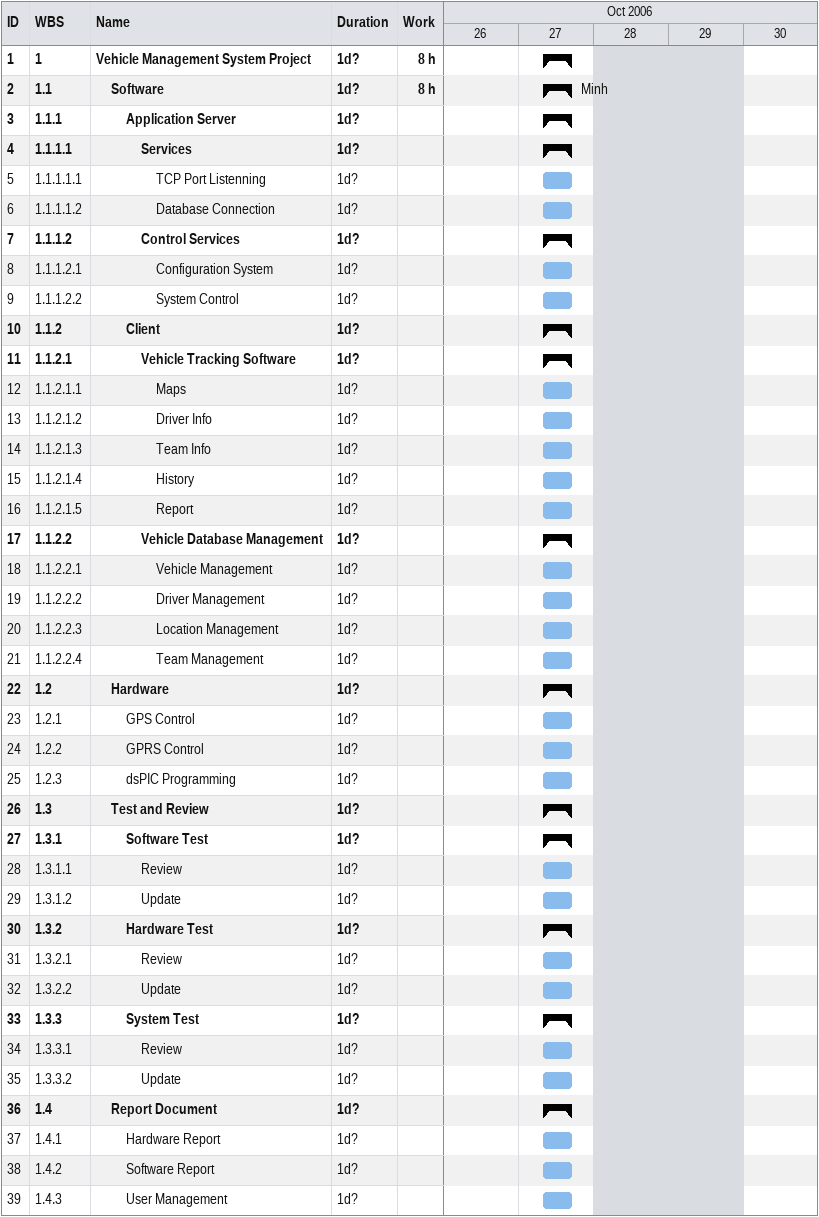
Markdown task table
| ID | WBS | Task | Duration | Start | Finish | Resources | Work (h) |
|---|---|---|---|---|---|---|---|
| 1 | 1 | **Vehicle Management System Project** | 1d? | 2006-10-27 | 2006-10-27 |  | 8 |
| 2 | 1.1 | **Software** | 1d? | 2006-10-27 | 2006-10-27 | Minh | 8 |
| 3 | 1.1.1 | **Application Server** | 1d? | 2006-10-27 | 2006-10-27 |  |  |
| 4 | 1.1.1.1 | **Services** | 1d? | 2006-10-27 | 2006-10-27 |  |  |
| 5 | 1.1.1.1.1 | TCP Port Listenning | 1d? | 2006-10-27 | 2006-10-27 |  |  |
| 6 | 1.1.1.1.2 | Database Connection | 1d? | 2006-10-27 | 2006-10-27 |  |  |
| 7 | 1.1.1.2 | **Control Services** | 1d? | 2006-10-27 | 2006-10-27 |  |  |
| 8 | 1.1.1.2.1 | Configuration System | 1d? | 2006-10-27 | 2006-10-27 |  |  |
| 9 | 1.1.1.2.2 | System Control | 1d? | 2006-10-27 | 2006-10-27 |  |  |
| 10 | 1.1.2 | **Client** | 1d? | 2006-10-27 | 2006-10-27 |  |  |
| 11 | 1.1.2.1 | **Vehicle Tracking Software** | 1d? | 2006-10-27 | 2006-10-27 |  |  |
| 12 | 1.1.2.1.1 | Maps | 1d? | 2006-10-27 | 2006-10-27 |  |  |
| 13 | 1.1.2.1.2 | Driver Info | 1d? | 2006-10-27 | 2006-10-27 |  |  |
| 14 | 1.1.2.1.3 | Team Info | 1d? | 2006-10-27 | 2006-10-27 |  |  |
| 15 | 1.1.2.1.4 | History | 1d? | 2006-10-27 | 2006-10-27 |  |  |
| 16 | 1.1.2.1.5 | Report | 1d? | 2006-10-27 | 2006-10-27 |  |  |
| 17 | 1.1.2.2 | **Vehicle Database Management** | 1d? | 2006-10-27 | 2006-10-27 |  |  |
| 18 | 1.1.2.2.1 | Vehicle Management | 1d? | 2006-10-27 | 2006-10-27 |  |  |
| 19 | 1.1.2.2.2 | Driver Management | 1d? | 2006-10-27 | 2006-10-27 |  |  |
| 20 | 1.1.2.2.3 | Location Management | 1d? | 2006-10-27 | 2006-10-27 |  |  |
| 21 | 1.1.2.2.4 | Team Management | 1d? | 2006-10-27 | 2006-10-27 |  |  |
| 22 | 1.2 | **Hardware** | 1d? | 2006-10-27 | 2006-10-27 |  |  |
| 23 | 1.2.1 | GPS Control | 1d? | 2006-10-27 | 2006-10-27 |  |  |
| 24 | 1.2.2 | GPRS Control | 1d? | 2006-10-27 | 2006-10-27 |  |  |
| 25 | 1.2.3 | dsPIC Programming | 1d? | 2006-10-27 | 2006-10-27 |  |  |
| 26 | 1.3 | **Test and Review** | 1d? | 2006-10-27 | 2006-10-27 |  |  |
| 27 | 1.3.1 | **Software Test** | 1d? | 2006-10-27 | 2006-10-27 |  |  |
| 28 | 1.3.1.1 | Review | 1d? | 2006-10-27 | 2006-10-27 |  |  |
| 29 | 1.3.1.2 | Update | 1d? | 2006-10-27 | 2006-10-27 |  |  |
| 30 | 1.3.2 | **Hardware Test** | 1d? | 2006-10-27 | 2006-10-27 |  |  |
| 31 | 1.3.2.1 | Review | 1d? | 2006-10-27 | 2006-10-27 |  |  |
| 32 | 1.3.2.2 | Update | 1d? | 2006-10-27 | 2006-10-27 |  |  |
| 33 | 1.3.3 | **System Test** | 1d? | 2006-10-27 | 2006-10-27 |  |  |
| 34 | 1.3.3.1 | Review | 1d? | 2006-10-27 | 2006-10-27 |  |  |
| 35 | 1.3.3.2 | Update | 1d? | 2006-10-27 | 2006-10-27 |  |  |
| 36 | 1.4 | **Report Document** | 1d? | 2006-10-27 | 2006-10-27 |  |  |
| 37 | 1.4.1 | Hardware Report | 1d? | 2006-10-27 | 2006-10-27 |  |  |
| 38 | 1.4.2 | Software Report | 1d? | 2006-10-27 | 2006-10-27 |  |  |
| 39 | 1.4.3 | User Management | 1d? | 2006-10-27 | 2006-10-27 |  |  |
